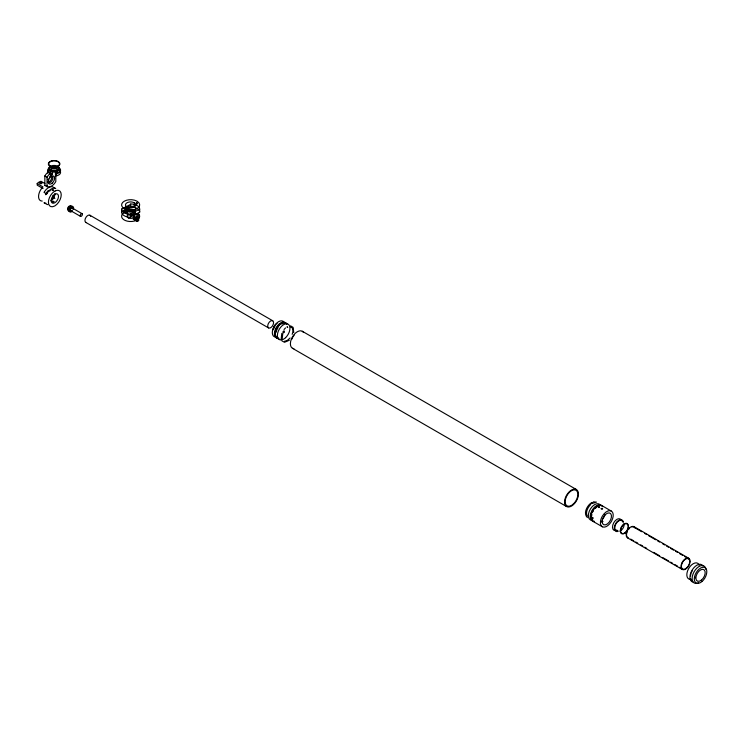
<?xml version="1.0" encoding="UTF-8"?>
<svg xmlns="http://www.w3.org/2000/svg" width="744" height="744" viewBox="0 0 744 744"><rect width="100%" height="100%" fill="white"/><g stroke="black" fill="none" stroke-linecap="round" stroke-linejoin="round"><path stroke-width="1.12" d="M72.986 208.925A2.325 1.339 -60 0 0 71.889 207.195L71.415 208.06A1.553 0.893 -60 0 0 70.336 210.171A1.553 0.893 -60 0 0 71.703 210.385M293.759 332.587L293.117 327.36L290.541 325.826M592.298 503.176L591.638 502.563L592.298 503.195M281.799 333.396L281.167 339.264M282.748 333.796L282.181 339.125M292.178 334.326C293.341 331.582 293.396 327.09 290.383 326.839M591.629 502.637C587.518 505.018 582.71 513.23 587.397 517.591M71.889 207.195L71.415 208.06A1.553 0.893 -60 0 1 72.512 208.692M47.039 186.66L44.845 185.395L44.845 175.947L45.803 174.515A9.049 5.227 -60 0 1 48.035 172.208L50.229 173.473A9.049 5.227 -60 0 0 47.997 175.779L47.039 177.212L47.039 186.66L49.448 186.939L51.829 185.916A9.049 5.227 -60 0 0 54.851 183.033L55.809 181.601L55.809 172.152L52.666 170.553A9.049 5.227 -60 0 0 50.434 170.822L50.332 172.878L52.526 174.143L52.526 172.134L50.332 170.869M53.177 195.151L52.684 198.257A9.049 5.227 -60 0 1 51.327 200.034M284.059 329.48L285.547 327.909M290.058 338.009L287.203 340.529L284.441 341.273M590.792 504.441C587.807 507.25 585.221 512.393 587.249 516.094M287.203 326.69L287.714 327.555L287.054 327.062M43.05 188.548L37.2 185.172L37.2 183.489L37.907 182.875A9.049 5.227 -60 0 1 40.297 181.49L41.004 181.294L44.9 183.545M289.342 340.25L284.487 342.296L281.874 340.845M52.526 174.143L50.332 175.407L50.332 173.296M121.598 209.073L131.493 203.93A9.049 5.227 0 0 1 139.64 208.636L139.677 212.142L129.782 217.285A9.049 5.227 0 0 1 121.625 212.57L121.598 209.073L121.625 209.622A9.049 5.227 0 0 0 129.782 214.328L139.677 209.185M121.598 212.021L131.493 206.879A9.049 5.227 0 0 1 139.64 211.594L139.677 212.142M133.381 212.524L134.841 211.687L134.841 218.438L133.381 219.285L133.381 212.524L137.175 214.718L138.7 213.937L138.644 220.633L137.175 221.48L133.381 219.285M52.526 172.134L52.629 172.087A9.049 5.227 -60 0 1 54.851 171.827L55.809 172.152M592.243 503.39L595.005 502.656M601.561 521.098L602.966 521.553L601.515 521.897M593.34 501.809L596.567 502.144M695.296 577.865L695.333 577.195M47.253 185.675L44.845 185.395M134.841 211.687L134.748 211.649A9.049 5.227 0 0 0 121.7 215.49A9.049 5.227 0 0 0 132.051 221.461A9.049 5.227 0 0 0 138.7 213.937M134.841 218.438L135.724 218.736A9.049 5.227 0 0 1 138.124 220.122L138.644 220.633M44.845 175.947L47.039 177.212M302.25 331.247L576.423 489.543A9.821 5.673 -60 0 1 573.308 504.758A9.821 5.673 -60 0 1 564.798 499.847A9.821 5.673 -60 0 1 576.423 489.543M601.701 505.501L611.745 511.342A9.049 5.227 -60 0 1 611.745 520.763L611.196 521.758A9.049 5.227 -60 0 1 602.435 526.808L592.94 521.33M633.962 526.64L688.795 558.307A6.464 3.729 -60 0 1 686.749 568.314A6.464 3.729 -60 0 1 681.151 565.087A6.464 3.729 -60 0 1 688.795 558.307M635.702 528.24L641.681 531.7M644.667 533.42L646.666 534.573M648.656 535.726L655.641 539.753M657.631 540.907L659.621 542.06M662.616 543.78L664.606 544.934M666.605 546.087L668.596 547.24M670.595 548.393L673.58 550.114M675.58 551.267L677.57 552.42M679.56 553.573L682.555 555.294M684.554 556.447L688.535 558.753A5.943 3.432 -60 0 1 686.656 567.96A5.943 3.432 -60 0 1 681.504 564.984A5.943 3.432 -60 0 1 688.535 558.753M37.2 183.489L42.975 186.93A9.049 5.227 -60 0 0 38.567 196.035A9.049 5.227 -60 0 0 42.222 201.066M89.931 215.239L272.713 320.766A4.139 2.39 -60 0 1 271.402 327.174A4.139 2.39 -60 0 1 267.821 325.109A4.139 2.39 -60 0 1 272.713 320.766M72.187 207.976L82.063 213.677A1.553 0.893 -60 0 1 81.57 216.085A1.553 0.893 -60 0 1 80.222 215.304A1.553 0.893 -60 0 1 82.063 213.677M53.177 197.439L54.879 198.425M70.643 210.664L80.51 216.365M85.802 222.4L268.584 327.927M630.745 539.121L633.739 540.841M635.729 541.995L637.729 543.148M640.714 544.868L642.714 546.022M644.704 547.175L646.703 548.328M653.678 552.355L659.658 555.805M662.653 557.535L668.633 560.985M670.632 562.139L672.623 563.292M674.613 564.445L677.607 566.175M679.598 567.319L682.592 569.048M627.499 537.838L682.332 569.495M292.42 348.266L566.593 506.552M602.435 526.808L601.887 526.454A9.049 5.227 -60 0 1 600.436 523.051L600.538 521.144A9.049 5.227 -60 0 1 601.887 517.034L602.435 516.038A9.049 5.227 -60 0 1 611.196 510.989M137.175 214.718L137.175 221.48M130.739 214.346L130.739 217.304M130.535 203.912L130.535 206.869M51.076 171.148A5.431 3.134 0 0 1 50.983 165.996A5.431 3.134 0 0 1 59.362 167.744A5.431 3.134 0 0 1 53.614 171.669M51.048 171.334A3.618 2.093 0 0 1 51.959 168.59A3.618 2.093 0 0 1 56.786 168.823A3.618 2.093 0 0 1 56.879 171.622L56.563 171.808A3.618 2.093 0 0 1 55.4 172.217M47.839 173.194A6.464 3.729 0 0 1 52.833 168.711A6.464 3.729 0 0 1 60.496 171.687A6.464 3.729 0 0 1 55.186 176.049M51.727 170.813A3.618 2.093 0 0 1 57.242 171.287A3.618 2.093 0 0 1 55.4 174.319M50.676 172.961A3.618 2.093 0 0 1 50.908 171.427M49.895 173.064A6.464 3.729 0 0 1 50.369 167.223A6.464 3.729 0 0 1 60.115 168.823A6.464 3.729 0 0 1 55.186 173.938M50.852 173.017A5.812 3.357 0 0 1 50.183 167.772A5.812 3.357 0 0 1 59.185 168.59A5.812 3.357 0 0 1 55.744 173.464M293.861 348.704A9.821 5.673 -60 0 1 292.42 336.92A9.821 5.673 -60 0 1 303.347 332.27M291.825 339.264A8.993 5.189 -60 0 1 292.838 337.162M293.248 336.493A8.993 5.189 -60 0 1 294.15 335.228M628.447 538.126A6.464 3.729 -60 0 1 627.945 529.663A6.464 3.729 -60 0 1 635.144 528.324M627.759 537.391A5.943 3.432 -60 0 1 627.09 536.768M626.671 535.838A5.943 3.432 -60 0 1 627.09 531.914M628.624 529.254A5.943 3.432 -60 0 1 629.638 528.184M631.814 526.919A5.943 3.432 -60 0 1 633.702 527.096M86.406 222.586A4.139 2.39 -60 0 1 86.081 217.174A4.139 2.39 -60 0 1 90.694 216.318M71.787 210.924A2.325 1.339 -60 0 1 69.778 210.422A2.325 1.339 -60 0 1 71.471 207.362M72.512 210.85A3.106 1.795 -60 0 1 69.257 210.971A3.106 1.795 -60 0 1 71.796 206.572A3.106 1.795 -60 0 1 73.312 209.455M69.75 211.426A3.106 1.795 -60 0 1 68.578 208.115A3.106 1.795 -60 0 1 72.215 206.293M68.02 210.013A2.325 1.339 -60 0 1 68.262 207.037A2.325 1.339 -60 0 1 70.671 206.283M68.271 207.976A1.553 0.893 -60 0 1 68.941 206.999M698.635 582.738A9.821 5.673 -60 0 1 692.125 578.497A9.821 5.673 -60 0 1 698.635 566.733A9.821 5.673 -60 0 1 705.963 569.504M693.157 582.134A9.821 5.673 -60 0 1 692.125 570.118A9.821 5.673 -60 0 1 702.959 565.84M690.497 579.362A9.049 5.227 -60 0 1 688.553 568.741A9.049 5.227 -60 0 1 698.83 564.315M692.208 580.962A9.049 5.227 -60 0 1 691.269 580.013M690.925 579.371A9.049 5.227 -60 0 1 690.683 578.627M690.525 575.958A9.049 5.227 -60 0 1 690.925 573.931M691.269 572.899A9.049 5.227 -60 0 1 692.208 570.853M698.849 565.049A9.049 5.227 -60 0 1 699.602 564.956M51.476 176.058A3.618 2.093 -60 0 1 50.983 179.918A3.618 2.093 -60 0 1 47.867 182.057M50.174 176.551A3.618 2.093 -60 0 1 52.852 177.453A3.618 2.093 -60 0 1 51.02 181.852A3.618 2.093 -60 0 1 47.951 181.871M47.951 179.695A3.618 2.093 -60 0 1 48.258 178.867M49.541 177.053A3.618 2.093 -60 0 1 49.848 176.784M273.094 329.806A5.189 2.995 -60 0 1 277.084 323.463M273.959 328.513A4.139 2.39 -60 0 1 274.183 327.779M274.499 327.044A4.139 2.39 -60 0 1 274.908 326.337M278.73 338.167A8.891 5.134 -60 0 1 276.089 327.816A8.891 5.134 -60 0 1 286.514 324.086M276.591 336.911A7.905 4.566 -60 0 1 276.842 327.639A7.905 4.566 -60 0 1 284.747 323.361M278.907 338.78A8.891 5.134 -60 0 1 277.001 328.337A8.891 5.134 -60 0 1 287.091 323.984M276.173 332.187A7.905 4.566 -60 0 1 276.387 331.285M276.684 330.382A7.905 4.566 -60 0 1 277.066 329.48M277.512 328.597A7.905 4.566 -60 0 1 278.024 327.751M281.939 324.021A7.905 4.566 -60 0 1 282.636 323.714M275.912 337.051A8.891 5.134 -60 0 1 274.006 326.607A8.891 5.134 -60 0 1 284.096 322.254M594.233 521.665A9.049 5.227 -60 0 1 592.652 511.054A9.049 5.227 -60 0 1 602.724 506.339M591.666 520.186A9.049 5.227 -60 0 1 590.373 509.073A9.049 5.227 -60 0 1 600.538 505.446M594.224 521.219A9.049 5.227 -60 0 1 591.917 510.626A9.049 5.227 -60 0 1 602.37 506.497M605.03 514.411A6.594 3.804 -60 0 1 603.784 517.387L603.337 518.084A6.594 3.804 -60 0 1 602.315 519.321M591.899 518.577A8.063 4.659 -60 0 1 591.722 517.88M591.629 516.289A8.063 4.659 -60 0 1 591.899 514.513M592.922 511.751A8.063 4.659 -60 0 1 593.414 510.868M595.219 508.505A8.063 4.659 -60 0 1 596.604 507.296M592.67 520.037A8.063 4.659 -60 0 1 592.187 519.721M591.768 519.293A8.063 4.659 -60 0 1 592.187 511.323A8.063 4.659 -60 0 1 598.678 505.65M617.966 530.853A5.812 3.441 -61.2 0 1 615.837 524.055A5.812 3.441 -61.2 0 1 622.784 521.87M624.114 523.395A5.431 3.209 -61.2 0 1 619.966 531.142M617.799 531.197A5.431 3.209 -61.2 0 1 617.464 530.974M617.167 530.686A5.431 3.209 -61.2 0 1 616.739 529.905M622.542 521.479A5.431 3.209 -61.2 0 1 623.258 521.851M615.511 530.565A6.464 3.822 -61.2 0 1 613.846 522.576A6.464 3.822 -61.2 0 1 621.37 520.447M617.883 531.458A6.464 3.822 -61.2 0 1 614.339 527.729A6.464 3.822 -61.2 0 1 618.571 520.428A6.464 3.822 -61.2 0 1 623.36 522.018M47.737 204.619A9.049 5.227 -60 0 1 47.086 204.451L44.036 202.721L44.528 202.972A9.049 5.227 -60 0 0 45.886 203.177M47.486 190.976A3.618 2.093 -60 0 1 46.323 194.519M45.719 194.761A4.659 2.688 -60 0 1 50.369 190.697M45.803 193.961A3.618 2.093 -60 0 1 46.24 193.17M46.5 192.798A3.618 2.093 -60 0 1 48.667 191.236M54.796 193.775A5.171 2.985 -60 0 1 50.936 200.75M598.176 506.999C599.813 508.961 600.445 505.353 598.195 506.924M601.161 508.747C602.798 510.719 603.449 507.092 601.18 508.682M592.038 517.647C592.931 520.809 593.907 516.429 592.038 517.647M124.918 211.008C123.355 212.738 123.625 207.874 124.918 211.008M127.68 209.417C126.182 211.194 126.359 206.33 127.68 209.417M133.604 204.442C134.357 207.632 135.687 203.428 133.604 204.442M136.366 202.842C137.091 205.995 138.458 201.912 136.366 202.842M52.099 190.027C53.708 192.054 54.386 188.297 52.099 190.027M53.894 201.652C51.848 203.503 52.071 199.727 53.894 201.652M39.925 183.005L39.897 183.126A1.032 0.66 -6.7 0 0 40.911 183.731L41.18 183.694A1.032 0.595 0 0 0 41.924 183.284L41.962 183.145A1.032 0.512 5.9 0 0 40.948 182.54L40.725 182.54A1.032 0.595 0 0 0 39.934 182.95L39.925 183.005M44.528 191.589L44.036 192.398L46.593 193.877L47.086 193.059A9.049 5.227 -60 0 1 55.242 188.353L55.735 188.604L52.684 186.874A9.049 5.227 -60 0 0 44.528 191.589M285.612 337.646L284.85 338.315A8.891 5.134 -60 0 1 277.651 333.247A8.891 5.134 -60 0 1 288.067 324.142A8.891 5.134 -60 0 1 285.612 337.646M55.223 190.91L54.414 191.366A9.049 5.227 -60 0 0 48.425 202.201A9.049 5.227 -60 0 0 54.414 206.116L55.223 205.651A9.049 5.227 -60 0 0 61.222 194.816A9.049 5.227 -60 0 0 55.223 190.91M55.047 194.165L54.591 194.435A5.171 2.985 -60 0 0 51.169 200.62A5.171 2.985 -60 0 0 54.591 202.861L55.047 202.591A5.171 2.985 -60 0 0 58.478 196.397A5.171 2.985 -60 0 0 55.047 194.165M136.645 216.318L136.478 216.383A1.032 0.66 53.3 0 0 136.505 217.583L136.673 217.797A1.032 0.595 60 0 0 137.398 218.206L137.528 218.159A1.032 0.512 65.9 0 0 137.519 216.95L137.37 216.727A1.032 0.595 60 0 0 136.645 216.318M137.426 201.457L136.617 200.992A9.049 5.227 0 0 0 124.239 201.215A9.049 5.227 0 0 0 123.848 208.357L124.657 208.822A9.049 5.227 0 0 0 137.036 208.599A9.049 5.227 0 0 0 137.426 201.457M134.515 202.935L134.06 202.666A5.171 2.985 0 0 0 126.982 202.796A5.171 2.985 0 0 0 126.759 206.879L127.215 207.148A5.171 2.985 0 0 0 134.292 207.018A5.171 2.985 0 0 0 134.515 202.935M602.166 521.925L602.166 521.246A6.594 3.804 -60 0 1 609.234 512.904A6.594 3.804 -60 0 1 609.234 522.111A6.594 3.804 -60 0 1 602.166 521.925M51.262 166.572A5.431 3.134 0 0 0 59.548 164.006A5.431 3.134 0 0 0 51.559 161.15A5.431 3.134 0 0 0 51.262 166.572M51.057 166.758A5.812 3.357 0 0 0 59.939 164.015A5.812 3.357 0 0 0 51.373 160.946A5.812 3.357 0 0 0 51.057 166.758M128.731 214.7A3.618 2.093 0 0 0 134.255 212.989A3.618 2.093 0 0 0 128.926 211.082A3.618 2.093 0 0 0 128.731 214.7M128.731 218.076A3.618 2.093 0 0 0 134.255 216.374A3.618 2.093 0 0 0 128.926 214.467A3.618 2.093 0 0 0 128.731 218.076M128.182 214.365A4.659 2.688 0 0 0 135.287 212.17A4.659 2.688 0 0 0 128.433 209.715A4.659 2.688 0 0 0 128.182 214.365M127.912 211.668A5.171 2.985 0 0 0 135.808 209.222A5.171 2.985 0 0 0 128.191 206.497A5.171 2.985 0 0 0 127.912 211.668M134.543 217.862A1.032 0.595 60 0 0 135.659 219.21A1.032 0.595 60 0 0 135.631 217.732A1.032 0.595 60 0 0 134.543 217.862M573.159 504.19A8.993 5.189 -60 0 0 576.005 490.259A8.993 5.189 -60 0 0 565.366 499.698A8.993 5.189 -60 0 0 573.159 504.19M701.313 580.19A6.594 3.804 -60 0 0 704.122 569.82A6.594 3.804 -60 0 0 696.161 575.977A6.594 3.804 -60 0 0 701.313 580.19M701.973 581.529A8.854 5.115 -60 0 0 705.107 567.728A8.854 5.115 -60 0 0 694.552 576.684A8.854 5.115 -60 0 0 701.973 581.529M52.154 183.201A4.51 2.604 -60 0 0 53.754 176.179A4.51 2.604 -60 0 0 48.379 180.736A4.51 2.604 -60 0 0 52.154 183.201M283.789 332.633A1.032 0.595 -60 0 0 284.236 331.006A1.032 0.595 -60 0 0 282.98 331.973A1.032 0.595 -60 0 0 283.789 332.633M625.165 532.964A5.812 3.441 -61.2 0 0 627.49 523.73A5.812 3.441 -61.2 0 0 620.496 529.17A5.812 3.441 -61.2 0 0 625.165 532.964M625.109 532.676A5.431 3.209 -61.2 0 0 627.276 524.055A5.431 3.209 -61.2 0 0 620.747 529.142A5.431 3.209 -61.2 0 0 625.109 532.676"/></g></svg>
